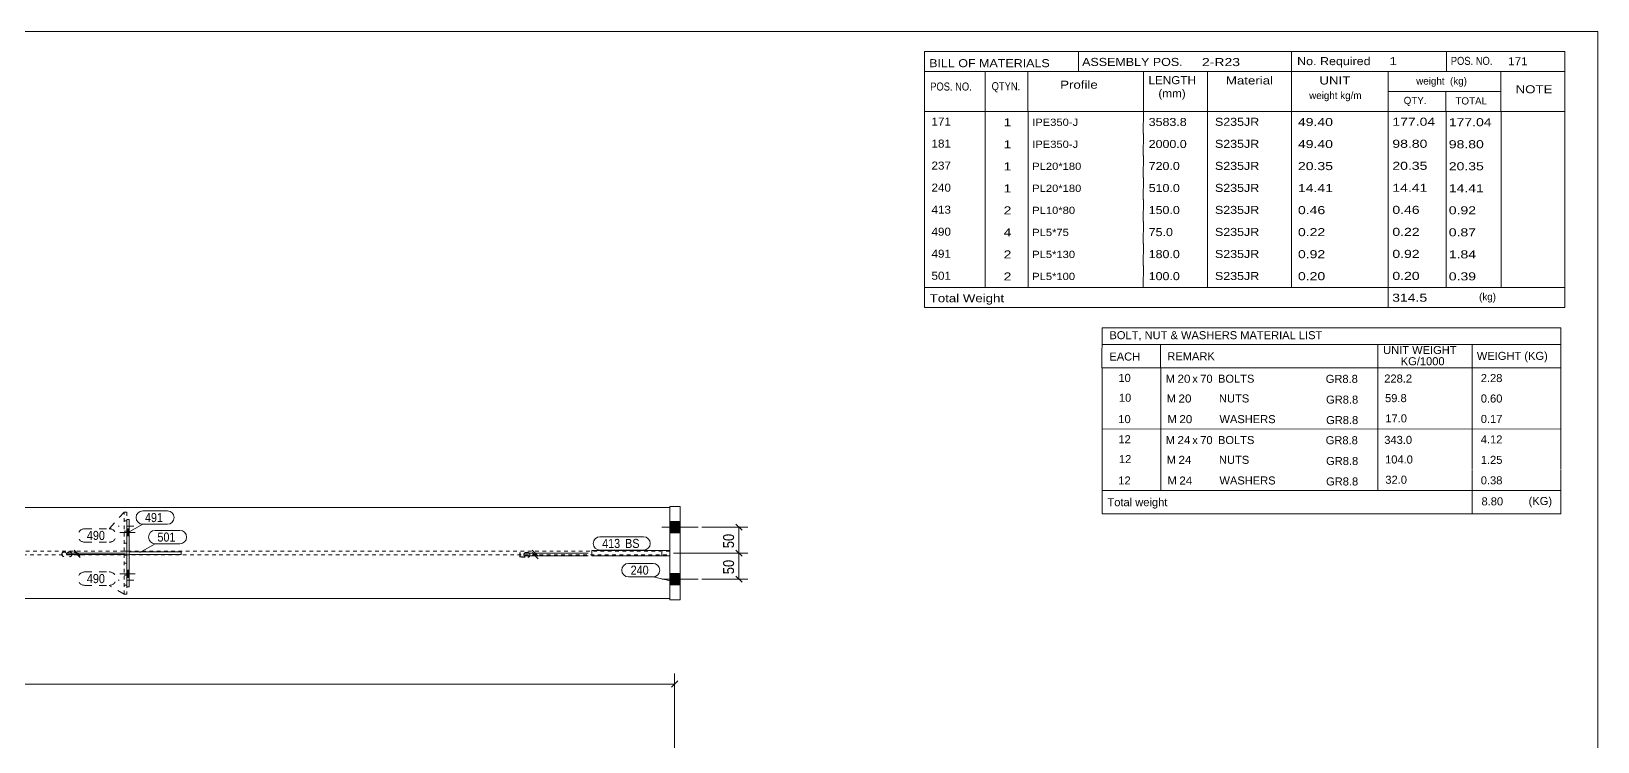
# Model space of a CAD drawing. Header units: millimetres. Extents: x 2 to 825, y 1 to 579.
# Drawn here: x 394.5 to 825, y 383.9 to 579 of the extents above; entities that cross this region are included whole.
import ezdxf

# ---------------------------------------------------------------- set-up
doc = ezdxf.new("R2010")
doc.units = ezdxf.units.MM
for name, pattern in [('XKITLINE00', [0]), ('XKITLINE01', [4, 1, -1, 1, -1]), ('XKITLINE02', [4, 2, -2])]:
    doc.linetypes.add(name, pattern=pattern)
for name, color, linetype, lineweight in [('Bolt', 3, 'Continuous', 0), ('Dimensions', 7, 'Continuous', 0), ('DrawingSheet', 5, 'Continuous', 0), ('OtherObjectType', 7, 'Continuous', 0), ('Part', 2, 'Continuous', 0), ('PartMark', 7, 'Continuous', 0)]:
    doc.layers.add(name, color=color, linetype=linetype, lineweight=lineweight)
doc.styles.add('ARIAL', font='ARIAL.TTF')
doc.styles.add('ARIAL_NARROW', font='ARIALN.TTF')

# ---------------------------------------------------------------- blocks, each defined once
blk = doc.blocks.new('*A26')
at = {"layer": 'Bolt', "color": 3, "linetype": 'XKITLINE02', "lineweight": 0}
for p, q in [((422.6, 428.24), (418.31, 428.24)), ((420.67, 429.64), (419.95, 429.64)), ((420.67, 426.84), (419.95, 426.84))]:
    blk.add_line(p, q, dxfattribs=at)
blk = doc.blocks.new('*A29')
at = {"layer": 'Bolt', "color": 3, "linetype": 'XKITLINE02', "lineweight": 0}
for p, q in [((420.67, 444.5), (419.95, 444.5)), ((422.6, 443.1), (418.31, 443.1)), ((420.67, 441.69), (419.95, 441.69))]:
    blk.add_line(p, q, dxfattribs=at)
blk = doc.blocks.new('*A30')
at = {"layer": 'Bolt'}
for points in [[(420.67, 442.38), (421.38, 442.38), (421.38, 440.38), (420.67, 440.38)], [(420.67, 442.38), (421.38, 442.38), (421.38, 440.38), (420.67, 440.38)], [(420.67, 430.95), (421.38, 430.95), (421.38, 428.95), (420.67, 428.95)], [(420.67, 430.95), (421.38, 430.95), (421.38, 428.95), (420.67, 428.95)]]:
    blk.add_hatch(color=3, dxfattribs=at).paths.add_polyline_path(points, flags=17)
at = {"layer": 'Bolt', "color": 3, "linetype": 'XKITLINE00', "lineweight": 0}
for p, q in [((423.04, 441.38), (418.75, 441.38)), ((423.04, 441.38), (418.75, 441.38)), ((421.38, 442.38), (420.67, 442.38)), ((421.38, 442.38), (420.67, 442.38)), ((421.38, 440.38), (420.67, 440.38)), ((421.38, 440.38), (420.67, 440.38)), ((421.38, 430.95), (420.67, 430.95)), ((421.38, 430.95), (420.67, 430.95)), ((423.04, 429.95), (418.75, 429.95)), ((423.04, 429.95), (418.75, 429.95)), ((421.38, 428.95), (420.67, 428.95)), ((421.38, 428.95), (420.67, 428.95))]:
    blk.add_line(p, q, dxfattribs=at)
blk = doc.blocks.new('*A32')
at = {"layer": 'Bolt'}
for points in [[(572.79, 441.24), (569.94, 441.24), (569.94, 444.38), (572.79, 444.38)], [(572.79, 441.24), (569.94, 441.24), (569.94, 444.38), (572.79, 444.38)], [(572.79, 441.24), (569.94, 441.24), (569.94, 444.38), (572.79, 444.38)], [(572.79, 441.24), (569.94, 441.24), (569.94, 444.38), (572.79, 444.38)], [(572.79, 441.24), (569.94, 441.24), (569.94, 444.38), (572.79, 444.38)], [(572.79, 426.95), (569.94, 426.95), (569.94, 430.1), (572.79, 430.1)], [(572.79, 426.95), (569.94, 426.95), (569.94, 430.1), (572.79, 430.1)], [(572.79, 426.95), (569.94, 426.95), (569.94, 430.1), (572.79, 430.1)], [(572.79, 426.95), (569.94, 426.95), (569.94, 430.1), (572.79, 430.1)], [(572.79, 426.95), (569.94, 426.95), (569.94, 430.1), (572.79, 430.1)]]:
    blk.add_hatch(color=3, dxfattribs=at).paths.add_polyline_path(points, flags=17)
at = {"layer": 'Bolt', "color": 3, "linetype": 'XKITLINE00', "lineweight": 0}
for p, q in [((572.79, 444.38), (569.94, 444.38)), ((572.79, 444.38), (569.94, 444.38)), ((572.79, 444.38), (569.94, 444.38)), ((572.79, 444.38), (569.94, 444.38)), ((572.79, 444.38), (569.94, 444.38)), ((577.79, 442.81), (567.79, 442.81)), ((577.79, 442.81), (567.79, 442.81)), ((577.79, 442.81), (567.79, 442.81)), ((577.79, 442.81), (567.79, 442.81)), ((577.79, 442.81), (567.79, 442.81)), ((572.79, 441.24), (569.94, 441.24)), ((572.79, 441.24), (569.94, 441.24)), ((572.79, 441.24), (569.94, 441.24)), ((572.79, 441.24), (569.94, 441.24)), ((572.79, 441.24), (569.94, 441.24)), ((577.79, 428.52), (567.79, 428.52)), ((577.79, 428.52), (567.79, 428.52)), ((577.79, 428.52), (567.79, 428.52)), ((577.79, 428.52), (567.79, 428.52)), ((577.79, 428.52), (567.79, 428.52)), ((572.79, 430.1), (569.94, 430.1)), ((572.79, 430.1), (569.94, 430.1)), ((572.79, 430.1), (569.94, 430.1)), ((572.79, 430.1), (569.94, 430.1)), ((572.79, 430.1), (569.94, 430.1)), ((572.79, 426.95), (569.94, 426.95)), ((572.79, 426.95), (569.94, 426.95)), ((572.79, 426.95), (569.94, 426.95)), ((572.79, 426.95), (569.94, 426.95)), ((572.79, 426.95), (569.94, 426.95))]:
    blk.add_line(p, q, dxfattribs=at)
blk = doc.blocks.new('*A34')
at = {"layer": 'Part', "color": 2, "linetype": 'XKITLINE00', "lineweight": 0}
for p, q in [((569.94, 448.17), (63.39, 448.17)), ((569.94, 423.17), (63.39, 423.17))]:
    blk.add_line(p, q, dxfattribs=at)
at = {"layer": 'Part', "color": 7, "linetype": 'XKITLINE01', "lineweight": 0}
for p, q in [((569.94, 448.17), (569.94, 423.17)), ((569.94, 436.17), (58.13, 436.17)), ((58.13, 435.17), (569.94, 435.17))]:
    blk.add_line(p, q, dxfattribs=at)
blk = doc.blocks.new('*A35')
at = {"layer": 'Part', "color": 2, "linetype": 'XKITLINE00', "lineweight": 0}
for p, q in [((548.51, 436.38), (569.94, 436.38)), ((548.51, 434.95), (548.51, 436.38)), ((569.94, 434.95), (548.51, 434.95)), ((569.94, 436.38), (569.94, 434.95))]:
    blk.add_line(p, q, dxfattribs=at)
at = {"layer": 'Part', "color": 7, "linetype": 'XKITLINE01', "lineweight": 0}
blk.add_line((567.79, 434.95), (567.79, 436.38), dxfattribs=at)
blk = doc.blocks.new('*A36')
at = {"layer": 'Part', "color": 7, "linetype": 'XKITLINE01', "lineweight": 0}
for p, q in [((569.94, 436.38), (548.51, 436.38)), ((548.51, 434.95), (548.51, 436.38)), ((569.94, 434.95), (548.51, 434.95)), ((567.79, 434.95), (567.79, 436.38)), ((569.94, 436.38), (569.94, 434.95))]:
    blk.add_line(p, q, dxfattribs=at)
blk = doc.blocks.new('*A37')
at = {"layer": 'Part', "color": 7, "linetype": 'XKITLINE01', "lineweight": 0}
for p, q in [((419.95, 424.38), (419.95, 435.1)), ((419.95, 435.1), (420.67, 435.1)), ((420.67, 435.1), (420.67, 424.38)), ((419.95, 432.95), (420.67, 432.95)), ((420.67, 424.38), (419.95, 424.38))]:
    blk.add_line(p, q, dxfattribs=at)
blk = doc.blocks.new('*A41')
at = {"layer": 'Part', "color": 7, "linetype": 'XKITLINE01', "lineweight": 0}
for p, q in [((419.95, 436.24), (419.95, 446.95)), ((419.95, 446.95), (420.67, 446.95)), ((420.67, 446.95), (420.67, 436.24)), ((419.95, 438.38), (420.67, 438.38)), ((420.67, 436.24), (419.95, 436.24))]:
    blk.add_line(p, q, dxfattribs=at)
blk = doc.blocks.new('*A42')
at = {"layer": 'Part', "color": 2, "linetype": 'XKITLINE00', "lineweight": 0}
for p, q in [((421.38, 436.02), (435.67, 436.02)), ((435.67, 435.31), (421.38, 435.31)), ((435.67, 435.31), (435.67, 436.02))]:
    blk.add_line(p, q, dxfattribs=at)
at = {"layer": 'Part', "color": 7, "linetype": 'XKITLINE01', "lineweight": 0}
blk.add_line((421.38, 435.31), (421.38, 436.02), dxfattribs=at)
blk.add_line((421.38, 435.31), (421.38, 436.02), dxfattribs=at)
blk = doc.blocks.new('*A43')
at = {"layer": 'Part', "color": 2, "linetype": 'XKITLINE00', "lineweight": 0}
for p, q in [((420.67, 426.38), (420.67, 444.95)), ((420.67, 444.95), (421.38, 444.95)), ((421.38, 444.95), (421.38, 426.38)), ((421.38, 426.38), (420.67, 426.38))]:
    blk.add_line(p, q, dxfattribs=at)
blk = doc.blocks.new('*A46')
at = {"layer": 'Part', "color": 2, "linetype": 'XKITLINE00', "lineweight": 0}
for p, q in [((569.94, 422.81), (569.94, 448.52)), ((569.94, 448.52), (572.79, 448.52)), ((572.79, 448.52), (572.79, 422.81)), ((572.79, 422.81), (569.94, 422.81))]:
    blk.add_line(p, q, dxfattribs=at)
blk = doc.blocks.new('*A65')
at = {"layer": 'DrawingSheet', "color": 5, "linetype": 'XKITLINE00', "lineweight": 0}
for p, q in [((825, 579), (5, 579)), ((825, 5), (825, 579))]:
    blk.add_line(p, q, dxfattribs=at)
blk = doc.blocks.new('*A66')
at = {"layer": 'OtherObjectType', "color": 7, "linetype": 'XKITLINE00', "lineweight": 0}
for p, q in [((688.76, 497.6), (688.75, 486.6)), ((688.76, 497.6), (814.88, 497.6)), ((814.88, 497.6), (814.88, 486.6)), ((688.75, 492.95), (814.88, 492.95)), ((704.87, 492.96), (704.87, 486.6)), ((764.57, 492.96), (764.57, 486.6)), ((790.47, 492.94), (790.47, 486.6)), ((688.76, 486.57), (688.76, 481.07)), ((688.77, 486.6), (814.88, 486.6)), ((704.92, 486.6), (704.92, 480.98)), ((764.57, 486.6), (764.57, 480.98)), ((790.5, 486.6), (790.5, 481.1)), ((814.88, 486.6), (814.88, 481.1)), ((688.79, 480.98), (688.79, 475.37)), ((704.95, 480.98), (704.95, 475.36)), ((764.57, 480.98), (764.57, 475.36)), ((790.5, 480.98), (790.5, 475.48)), ((814.88, 480.98), (814.88, 475.48)), ((688.79, 475.35), (688.79, 469.78)), ((704.95, 475.36), (704.95, 469.74)), ((764.57, 475.36), (764.57, 469.74)), ((790.5, 475.36), (790.5, 469.75)), ((814.88, 475.36), (814.88, 469.75)), ((814.88, 469.75), (688.75, 469.78)), ((688.76, 469.71), (688.76, 464.21)), ((704.92, 469.74), (704.92, 464.12)), ((764.57, 469.74), (764.57, 464.12)), ((790.5, 469.74), (790.5, 464.24)), ((814.88, 469.74), (814.88, 464.24)), ((688.79, 464.12), (688.79, 458.51)), ((704.95, 464.12), (704.95, 458.51)), ((764.57, 464.12), (764.57, 458.51)), ((790.5, 464.12), (790.5, 458.62)), ((814.88, 464.12), (814.88, 458.62)), ((688.79, 458.49), (688.79, 452.92)), ((704.95, 458.5), (704.95, 452.89)), ((764.57, 458.51), (764.57, 452.89)), ((790.5, 458.5), (790.5, 452.9)), ((814.88, 458.5), (814.88, 452.89)), ((814.88, 452.89), (688.75, 452.92)), ((688.78, 452.89), (688.78, 446.48)), ((688.85, 452.88), (814.87, 452.89)), ((790.5, 452.85), (790.5, 446.44)), ((814.87, 452.86), (814.87, 446.44)), ((688.77, 446.44), (814.87, 446.44))]:
    blk.add_line(p, q, dxfattribs=at)
at = {"layer": 'OtherObjectType', "color": 7, "style": 'ARIAL_NARROW'}
for s, width, p in [('BOLT, NUT & WASHERS MATERIAL LIST', 1.211571, (690.79, 494.44)), ('REMARK', 1.211571, (706.7, 488.66)), ('UNIT WEIGHT', 1.211571, (766.03, 490.37)), ('WEIGHT (KG)', 1.211571, (791.78, 488.75)), ('EACH', 1.211571, (690.78, 488.57)), (' KG/1000', 1.211571, (770.02, 487.28)), ('10', 1.211571, (693.26, 482.7)), ('M', 1.211571, (706.26, 482.5)), ('20', 1.275, (709.5, 482.48)), ('x', 1.211571, (713.58, 482.48)), ('70', 1.211571, (715.76, 482.47)), ('BOLTS', 1.211571, (720.63, 482.49)), ('GR8.8', 1.211571, (750.25, 482.44)), ('228.2', 1.211571, (766.34, 482.53)), ('2.28', 1.211571, (792.87, 482.66)), ('10', 1.211571, (693.4, 477.26)), ('M', 1.211571, (706.54, 477.06)), ('20', 1.275, (709.78, 477.04)), ('NUTS', 1.211571, (720.91, 477.06)), ('GR8.8', 1.211571, (750.35, 476.74)), ('59.8', 1.211571, (766.56, 477.15)), ('0.60', 1.211571, (792.87, 477.04)), ('10', 1.211571, (693.24, 471.39)), ('20', 1.275, (710, 471.37)), ('WASHERS', 1.211571, (721.04, 471.38)), ('17.0', 1.211571, (766.64, 471.59)), ('0.17', 1.211571, (792.87, 471.43)), ('M', 1.211571, (706.76, 471.39)), ('GR8.8', 1.211571, (750.35, 471.12)), ('12', 1.211571, (693.26, 465.85)), ('M', 1.211571, (706.26, 465.64)), ('24', 1.275, (709.5, 465.62)), ('x', 1.211571, (713.58, 465.62)), ('70', 1.211571, (715.76, 465.61)), ('BOLTS', 1.211571, (720.63, 465.63)), ('GR8.8', 1.211571, (750.25, 465.58)), ('343.0', 1.211571, (766.34, 465.67)), ('4.12', 1.211571, (792.87, 465.81)), ('12', 1.211571, (693.4, 460.4)), ('M', 1.211571, (706.54, 460.21)), ('24', 1.275, (709.78, 460.19)), ('NUTS', 1.211571, (720.91, 460.2)), ('GR8.8', 1.211571, (750.35, 459.88)), ('104.0', 1.211571, (766.56, 460.3)), ('1.25', 1.211571, (792.87, 460.19)), ('12', 1.211571, (693.24, 454.53)), ('M', 1.211571, (706.76, 454.53)), ('24', 1.275, (710, 454.51)), ('WASHERS', 1.211571, (721.04, 454.53)), ('GR8.8', 1.211571, (750.35, 454.26)), ('32.0', 1.211571, (766.64, 454.73)), ('0.38', 1.211571, (792.87, 454.57)), ('Total weight', 1.211571, (690.26, 448.56)), ('8.80', 1.211571, (793.07, 448.79)), ('(KG)', 1.211571, (806.02, 448.89))]:
    blk.add_text(s, height=2.2, dxfattribs=dict(at, width=width)).set_placement(p)
blk = doc.blocks.new('*A71')
at = {"layer": 'OtherObjectType', "color": 7, "linetype": 'XKITLINE00', "lineweight": 0}
for p, q in [((639.98, 573.5), (815.98, 573.5)), ((639.98, 573.5), (639.98, 562.5)), ((682.26, 573.42), (682.26, 567.87)), ((740.85, 568), (740.85, 573.5)), ((783.43, 567.96), (783.43, 573.42)), ((815.98, 568), (815.98, 573.5)), ((639.98, 568), (815.98, 568)), ((656.64, 568), (656.64, 557)), ((668.4, 567.98), (668.4, 557.03)), ((700.12, 567.99), (700.13, 557)), ((717.78, 567.98), (717.78, 557)), ((740.85, 567.98), (740.85, 557)), ((767.43, 568), (767.43, 557)), ((798.42, 568), (798.42, 557)), ((815.98, 568), (815.98, 562.5)), ((639.98, 562.5), (639.98, 557)), ((767.45, 562.52), (798.45, 562.52)), ((783.28, 562.52), (783.28, 557)), ((815.98, 562.5), (815.98, 557)), ((639.98, 557), (815.98, 557)), ((639.98, 557), (639.98, 550.95)), ((656.63, 557), (656.63, 550.95)), ((668.44, 556.99), (668.44, 550.95)), ((700.12, 557), (700.11, 550.95)), ((717.79, 557), (717.79, 550.95)), ((740.87, 557), (740.87, 550.95)), ((767.44, 557), (767.44, 550.95)), ((783.33, 556.95), (783.33, 550.95)), ((798.43, 557), (798.43, 550.95)), ((815.98, 557), (815.98, 550.95)), ((639.98, 550.95), (639.98, 544.9)), ((656.63, 550.95), (656.63, 544.9)), ((668.44, 550.94), (668.44, 544.9)), ((700.12, 550.95), (700.11, 544.9)), ((717.79, 550.95), (717.79, 544.9)), ((740.87, 550.95), (740.87, 544.9)), ((767.44, 550.95), (767.44, 544.9)), ((783.33, 550.9), (783.33, 544.9)), ((798.43, 550.95), (798.43, 544.9)), ((815.98, 550.95), (815.98, 544.9)), ((639.98, 544.9), (639.98, 538.85)), ((656.63, 544.9), (656.63, 538.85)), ((668.44, 544.89), (668.44, 538.85)), ((700.12, 544.9), (700.11, 538.85)), ((717.79, 544.9), (717.79, 538.85)), ((740.87, 544.9), (740.87, 538.85)), ((767.44, 544.9), (767.44, 538.85)), ((783.33, 544.85), (783.33, 538.85)), ((798.43, 544.9), (798.43, 538.85)), ((815.98, 544.9), (815.98, 538.85)), ((639.98, 538.85), (639.98, 532.8)), ((656.63, 538.85), (656.63, 532.8)), ((668.44, 538.84), (668.44, 532.8)), ((700.12, 538.85), (700.11, 532.8)), ((717.79, 538.85), (717.79, 532.8)), ((740.87, 538.85), (740.87, 532.8)), ((767.44, 538.85), (767.44, 532.8)), ((783.33, 538.8), (783.33, 532.8)), ((798.43, 538.85), (798.43, 532.8)), ((815.98, 538.85), (815.98, 532.8)), ((639.98, 532.8), (639.98, 526.75)), ((656.63, 532.8), (656.63, 526.75)), ((668.44, 532.79), (668.44, 526.75)), ((700.12, 532.8), (700.11, 526.75)), ((717.79, 532.8), (717.79, 526.75)), ((740.87, 532.8), (740.87, 526.75)), ((767.44, 532.8), (767.44, 526.75)), ((783.33, 532.75), (783.33, 526.75)), ((798.43, 532.8), (798.43, 526.75)), ((815.98, 532.8), (815.98, 526.75)), ((639.98, 526.75), (639.98, 520.7)), ((656.63, 526.75), (656.63, 520.7)), ((668.44, 526.74), (668.44, 520.7)), ((700.12, 526.75), (700.11, 520.7)), ((717.79, 526.75), (717.79, 520.7)), ((740.87, 526.75), (740.87, 520.7)), ((767.44, 526.75), (767.44, 520.7)), ((783.33, 526.7), (783.33, 520.7)), ((798.43, 526.75), (798.43, 520.7)), ((815.98, 526.75), (815.98, 520.7)), ((639.98, 520.7), (639.98, 514.65)), ((656.63, 520.7), (656.63, 514.65)), ((668.44, 520.69), (668.44, 514.65)), ((700.12, 520.7), (700.11, 514.65)), ((717.79, 520.7), (717.79, 514.65)), ((740.87, 520.7), (740.87, 514.65)), ((767.44, 520.7), (767.44, 514.65)), ((783.33, 520.65), (783.33, 514.65)), ((798.43, 520.7), (798.43, 514.65)), ((815.98, 520.7), (815.98, 514.65)), ((639.98, 514.65), (639.98, 508.6)), ((656.63, 514.65), (656.63, 508.6)), ((668.44, 514.64), (668.44, 508.6)), ((700.12, 514.65), (700.11, 508.6)), ((717.79, 514.65), (717.79, 508.6)), ((740.87, 514.65), (740.87, 508.6)), ((767.44, 514.65), (767.44, 508.6)), ((783.33, 514.6), (783.33, 508.6)), ((798.43, 514.65), (798.43, 508.6)), ((815.98, 514.65), (815.98, 508.6)), ((639.98, 508.6), (815.98, 508.6)), ((639.98, 508.6), (639.98, 503.1)), ((767.44, 508.6), (767.44, 503.1)), ((815.98, 508.6), (815.98, 503.1)), ((639.98, 503.1), (815.98, 503.1))]:
    blk.add_line(p, q, dxfattribs=at)
at = {"layer": 'OtherObjectType', "color": 7, "style": 'ARIAL_NARROW'}
for s, height, width, p in [('BILL OF MATERIALS', 2.2, 1.36, (641.25, 569.16)), ('ASSEMBLY POS.', 2.2, 1.36, (683.3, 569.5)), ('2-R23', 2.2, 1.525501, (716.23, 569.46)), ('No. Required', 2.2, 1.36, (742.39, 569.72)), ('1', 2.2, 1.525501, (767.75, 569.72)), ('POS. NO.', 2.2, 1.02, (784.63, 569.79)), ('171', 2.2, 1.270501, (800.4, 569.69)), ('POS. NO.', 2.2, 1.02, (641.53, 562.74)), ('QTYN.', 2.2, 1.02, (658.42, 562.84)), ('Profile', 2.2, 1.445, (677.26, 563.25)), ('LENGTH', 2.2, 1.275, (701.54, 564.49)), ('Material', 2.2, 1.445, (722.81, 564.41)), ('UNIT', 2.2, 1.445, (748.52, 564.4)), ('weight  (kg)', 1.98, 1.19, (775.11, 564.39)), ('NOTE', 2.2, 1.445, (802.44, 561.99)), ('(mm)', 2.2, 1.275, (704.26, 560.86)), ('weight kg/m', 1.98, 1.19, (745.69, 560.4)), ('QTY.', 1.98, 1.19, (771.68, 559.03)), ('TOTAL', 1.98, 1.19, (785.9, 558.91)), ('171', 2.2, 1.270501, (641.89, 553.12)), ('1', 2.2, 1.525501, (661.71, 552.91)), ('IPE350-J', 1.98, 1.355501, (669.56, 553.04)), ('3583.8', 2.2, 1.355501, (701.59, 553.01)), ('S235JR', 2.2, 1.355501, (719.81, 553.05)), ('49.40', 2.2, 1.525501, (742.62, 552.99)), ('177.04', 2.2, 1.525501, (768.57, 553.07)), ('177.04', 2.2, 1.525501, (784.08, 552.94)), ('181', 2.2, 1.270501, (641.89, 547.07)), ('1', 2.2, 1.525501, (661.71, 546.86)), ('IPE350-J', 1.98, 1.355501, (669.56, 546.99)), ('2000.0', 2.2, 1.355501, (701.59, 546.96)), ('S235JR', 2.2, 1.355501, (719.81, 547)), ('49.40', 2.2, 1.525501, (742.62, 546.94)), ('98.80', 2.2, 1.525501, (768.57, 547.02)), ('98.80', 2.2, 1.525501, (784.08, 546.89)), ('237', 2.2, 1.270501, (641.89, 541.02)), ('1', 2.2, 1.525501, (661.71, 540.81)), ('PL20*180', 1.98, 1.355501, (669.56, 540.94)), ('720.0', 2.2, 1.355501, (701.59, 540.91)), ('S235JR', 2.2, 1.355501, (719.81, 540.95)), ('20.35', 2.2, 1.525501, (742.62, 540.89)), ('20.35', 2.2, 1.525501, (768.57, 540.97)), ('20.35', 2.2, 1.525501, (784.08, 540.84)), ('240', 2.2, 1.270501, (641.89, 534.97)), ('1', 2.2, 1.525501, (661.71, 534.76)), ('PL20*180', 1.98, 1.355501, (669.56, 534.89)), ('510.0', 2.2, 1.355501, (701.59, 534.86)), ('S235JR', 2.2, 1.355501, (719.81, 534.9)), ('14.41', 2.2, 1.525501, (742.62, 534.84)), ('14.41', 2.2, 1.525501, (768.57, 534.92)), ('14.41', 2.2, 1.525501, (784.08, 534.79)), ('413', 2.2, 1.270501, (641.89, 528.92)), ('2', 2.2, 1.525501, (661.71, 528.71)), ('PL10*80', 1.98, 1.355501, (669.56, 528.84)), ('150.0', 2.2, 1.355501, (701.59, 528.81)), ('S235JR', 2.2, 1.355501, (719.81, 528.85)), ('0.46', 2.2, 1.525501, (742.62, 528.79)), ('0.46', 2.2, 1.525501, (768.57, 528.87)), ('0.92', 2.2, 1.525501, (784.08, 528.74)), ('490', 2.2, 1.270501, (641.89, 522.87)), ('4', 2.2, 1.525501, (661.71, 522.66)), ('PL5*75', 1.98, 1.355501, (669.56, 522.79)), ('75.0', 2.2, 1.355501, (701.59, 522.76)), ('S235JR', 2.2, 1.355501, (719.81, 522.8)), ('0.22', 2.2, 1.525501, (742.62, 522.74)), ('0.22', 2.2, 1.525501, (768.57, 522.82)), ('0.87', 2.2, 1.525501, (784.08, 522.69)), ('491', 2.2, 1.270501, (641.89, 516.82)), ('2', 2.2, 1.525501, (661.71, 516.61)), ('PL5*130', 1.98, 1.355501, (669.56, 516.74)), ('180.0', 2.2, 1.355501, (701.59, 516.71)), ('S235JR', 2.2, 1.355501, (719.81, 516.75)), ('0.92', 2.2, 1.525501, (742.62, 516.69)), ('0.92', 2.2, 1.525501, (768.57, 516.77)), ('1.84', 2.2, 1.525501, (784.08, 516.64)), ('501', 2.2, 1.270501, (641.89, 510.77)), ('2', 2.2, 1.525501, (661.71, 510.56)), ('PL5*100', 1.98, 1.355501, (669.56, 510.69)), ('100.0', 2.2, 1.355501, (701.59, 510.66)), ('S235JR', 2.2, 1.355501, (719.81, 510.7)), ('0.20', 2.2, 1.525501, (742.62, 510.64)), ('0.20', 2.2, 1.525501, (768.57, 510.72)), ('0.39', 2.2, 1.525501, (784.08, 510.59)), ('Total Weight', 2.2, 1.445, (641.4, 504.59)), ('314.5', 2.2, 1.525501, (768.52, 504.74)), ('(kg)', 1.98, 1.19, (792.4, 505.11))]:
    blk.add_text(s, height=height, dxfattribs=dict(at, width=width)).set_placement(p)
blk = doc.blocks.new('*A74')
at = {"layer": 'Dimensions', "color": 7, "linetype": 'XKITLINE00', "lineweight": 0}
for p, q in [((572.13, 400.56), (570.43, 398.86)), ((571.28, 321.13), (571.28, 402.56)), ((48.24, 399.71), (571.28, 399.71))]:
    blk.add_line(p, q, dxfattribs=at)
at = {"layer": 'Dimensions', "color": 3}
blk.add_point((571.28, 399.71), dxfattribs=at)
blk = doc.blocks.new('*A116')
at = {"layer": 'Dimensions', "color": 7, "linetype": 'XKITLINE00', "lineweight": 0}
for p, q in [((570.94, 435.67), (591.36, 435.67)), ((588.12, 436.52), (589.81, 434.82)), ((588.96, 428.52), (588.96, 435.67)), ((578.79, 428.52), (591.36, 428.52)), ((588.12, 429.37), (589.81, 427.68))]:
    blk.add_line(p, q, dxfattribs=at)
at = {"layer": 'Dimensions', "color": 3}
for p in [(588.96, 435.67), (588.96, 428.52)]:
    blk.add_point(p, dxfattribs=at)
at = {"layer": 'Dimensions', "color": 3, "style": 'ARIAL', "width": 0.85}
blk.add_text('50', height=3, rotation=90.0002, dxfattribs=at).set_placement((587.61, 429.87))
blk = doc.blocks.new('*A117')
at = {"layer": 'Dimensions', "color": 7, "linetype": 'XKITLINE00', "lineweight": 0}
for p, q in [((588.12, 443.66), (589.81, 441.96)), ((578.79, 442.81), (591.36, 442.81)), ((588.96, 435.67), (588.96, 442.81)), ((570.94, 435.67), (591.36, 435.67)), ((588.12, 436.52), (589.81, 434.82))]:
    blk.add_line(p, q, dxfattribs=at)
at = {"layer": 'Dimensions', "color": 3}
for p in [(588.96, 442.81), (588.96, 435.67)]:
    blk.add_point(p, dxfattribs=at)
at = {"layer": 'Dimensions', "color": 3, "style": 'ARIAL', "width": 0.85}
blk.add_text('50', height=3, rotation=90.0002, dxfattribs=at).set_placement((587.61, 437.01))
blk = doc.blocks.new('*A120')
at = {"layer": 'Dimensions', "color": 7, "linetype": 'XKITLINE00', "lineweight": 0}
for p, q in [((547.51, 435.67), (530.11, 435.67)), ((547.51, 434.95), (530.11, 434.95)), ((532.12, 436.52), (533.81, 434.82)), ((532.12, 435.8), (533.81, 434.1)), ((532.96, 434.95), (532.96, 435.67))]:
    blk.add_line(p, q, dxfattribs=at)
at = {"layer": 'Dimensions', "color": 3}
for p in [(532.96, 435.67), (532.96, 434.95)]:
    blk.add_point(p, dxfattribs=at)
at = {"layer": 'Dimensions', "color": 3, "style": 'ARIAL', "width": 0.85}
blk.add_text('5', height=3, rotation=90.0002, dxfattribs=at).set_placement((531.61, 434.2))
blk = doc.blocks.new('*A122')
at = {"layer": 'Dimensions', "color": 7, "linetype": 'XKITLINE00', "lineweight": 0}
for p, q in [((420.38, 435.67), (404.23, 435.67)), ((420.38, 435.31), (404.23, 435.31)), ((406.23, 436.52), (407.93, 434.82)), ((406.23, 436.16), (407.93, 434.46)), ((407.08, 435.31), (407.08, 435.67))]:
    blk.add_line(p, q, dxfattribs=at)
at = {"layer": 'Dimensions', "color": 3}
for p in [(407.08, 435.67), (407.08, 435.31)]:
    blk.add_point(p, dxfattribs=at)
at = {"layer": 'Dimensions', "color": 3, "style": 'ARIAL', "width": 0.85}
blk.add_text('3', height=3, rotation=90.0002, dxfattribs=at).set_placement((405.73, 434.38))
blk = doc.blocks.new('*A125')
at = {"layer": 'PartMark', "color": 7, "linetype": 'XKITLINE00', "lineweight": 0}
for p, q in [((558.59, 432.84), (565.35, 432.84)), ((558.59, 429.14), (565.35, 429.14)), ((570.55, 427.99), (565.35, 429.14))]:
    blk.add_line(p, q, dxfattribs=at)
for centre, start, end in [((558.59, 430.99), 90, 270), ((565.35, 430.99), 270, 90)]:
    blk.add_arc(centre, 1.85, start, end, dxfattribs=at)
at = {"layer": 'PartMark', "color": 3, "style": 'ARIAL', "width": 0.85}
blk.add_text('240', height=2.5, dxfattribs=at).set_placement((559.19, 429.74))
blk = doc.blocks.new('*A128')
at = {"layer": 'PartMark', "color": 7, "linetype": 'XKITLINE00', "lineweight": 0}
for p, q in [((420.85, 441.2), (425.09, 443.59)), ((425.09, 447.29), (431.86, 447.29)), ((425.09, 443.59), (431.86, 443.59))]:
    blk.add_line(p, q, dxfattribs=at)
for centre, start, end in [((425.09, 445.44), 90, 270), ((431.86, 445.44), 270, 90)]:
    blk.add_arc(centre, 1.85, start, end, dxfattribs=at)
at = {"layer": 'PartMark', "color": 3, "style": 'ARIAL', "width": 0.85}
blk.add_text('491', height=2.5, dxfattribs=at).set_placement((425.69, 444.19))
blk = doc.blocks.new('*A129')
at = {"layer": 'PartMark', "color": 7, "linetype": 'XKITLINE00', "lineweight": 0}
for p, q in [((428.52, 441.93), (435.29, 441.93)), ((424.28, 435.84), (428.52, 438.23)), ((428.52, 438.23), (435.29, 438.23))]:
    blk.add_line(p, q, dxfattribs=at)
for centre, start, end in [((428.52, 440.08), 90, 270), ((435.29, 440.08), 270, 90)]:
    blk.add_arc(centre, 1.85, start, end, dxfattribs=at)
at = {"layer": 'PartMark', "color": 3, "style": 'ARIAL', "width": 0.85}
blk.add_text('501', height=2.5, dxfattribs=at).set_placement((429.12, 438.83))
blk = doc.blocks.new('*A130')
at = {"layer": 'PartMark', "color": 7, "linetype": 'XKITLINE02', "lineweight": 0}
for p, q in [((419.95, 446.95), (415.9, 442.38)), ((409.13, 442.38), (415.9, 442.38)), ((409.13, 438.68), (415.9, 438.68))]:
    blk.add_line(p, q, dxfattribs=at)
for centre, start, end in [((409.13, 440.53), 90, 270), ((415.9, 440.53), 270, 90)]:
    blk.add_arc(centre, 1.85, start, end, dxfattribs=at)
at = {"layer": 'PartMark', "color": 3, "style": 'ARIAL', "width": 0.85}
blk.add_text('490', height=2.5, dxfattribs=at).set_placement((409.73, 439.28))
blk = doc.blocks.new('*A134')
at = {"layer": 'PartMark', "color": 7, "linetype": 'XKITLINE02', "lineweight": 0}
for p, q in [((409.13, 430.52), (415.9, 430.52)), ((409.13, 426.82), (415.9, 426.82)), ((419.95, 424.38), (415.9, 426.82))]:
    blk.add_line(p, q, dxfattribs=at)
for centre, start, end in [((409.13, 428.67), 90, 270), ((415.9, 428.67), 270, 90)]:
    blk.add_arc(centre, 1.85, start, end, dxfattribs=at)
at = {"layer": 'PartMark', "color": 3, "style": 'ARIAL', "width": 0.85}
blk.add_text('490', height=2.5, dxfattribs=at).set_placement((409.73, 427.42))
blk = doc.blocks.new('*A136')
at = {"layer": 'PartMark', "color": 7, "linetype": 'XKITLINE00', "lineweight": 0}
for p, q in [((550.76, 440.18), (562.72, 440.18)), ((548.51, 436.38), (550.76, 436.48)), ((550.76, 436.48), (562.72, 436.48))]:
    blk.add_line(p, q, dxfattribs=at)
for centre, start, end in [((550.76, 438.33), 90, 270), ((562.72, 438.33), 270, 90)]:
    blk.add_arc(centre, 1.85, start, end, dxfattribs=at)
at = {"layer": 'PartMark', "color": 3, "style": 'ARIAL', "width": 0.85}
for s, p in [('413', (551.36, 437.08)), ('BS', (557.67, 437.08))]:
    blk.add_text(s, height=2.5, dxfattribs=at).set_placement(p)

msp = doc.modelspace()

# ---------------------------------------------------------------- block references
at = {"lineweight": 0}
for name in ['*A65', '*A71', '*A66', '*A46', '*A130', '*A29', '*A41', '*A43', '*A128', '*A32', '*A117', '*A30', '*A129', '*A136', '*A122', '*A37', '*A42', '*A120', '*A35', '*A36', '*A116', '*A125', '*A134', '*A26', '*A74']:
    msp.add_blockref(name, (0, 0), dxfattribs=at)
at = {"layer": 'Part', "lineweight": 0}
msp.add_blockref('*A34', (0, 0), dxfattribs=at)

doc.saveas('drawing.dxf')
